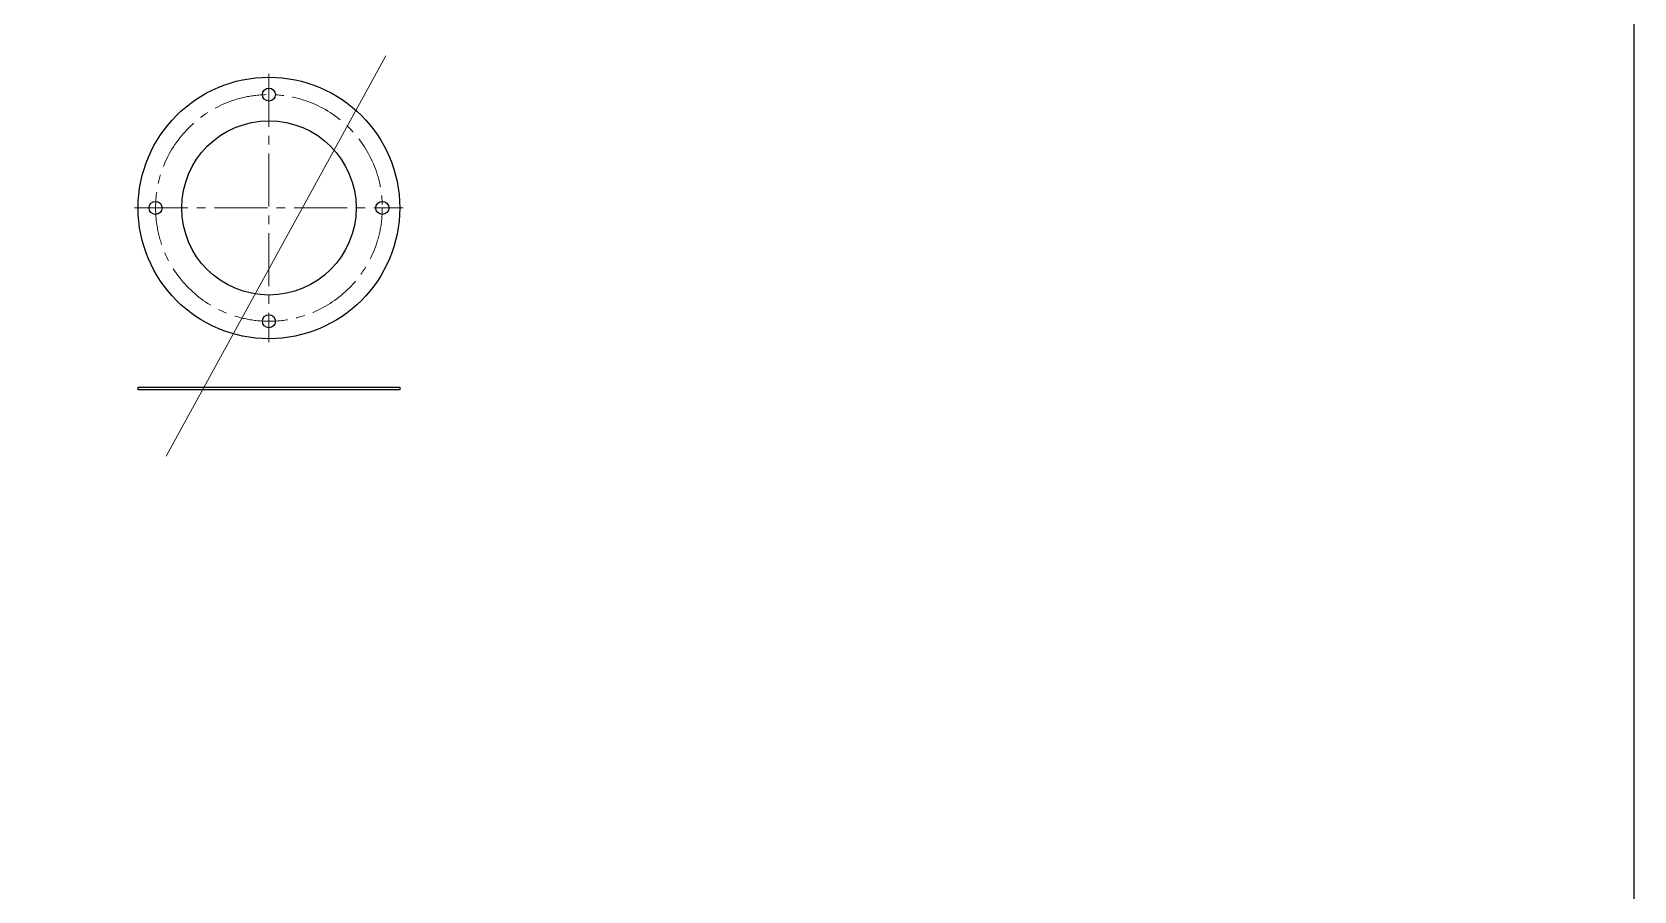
# Model space of a CAD drawing. Header units: millimetres. Extents: x 0 to 49006, y -7876 to 6995.
# Drawn here: x 14987 to 16824, y -3919 to -2934 of the extents above; entities that cross this region are included whole.
import ezdxf

# ---------------------------------------------------------------- set-up
doc = ezdxf.new("R2010")
doc.units = ezdxf.units.MM
doc.header["$LTSCALE"] = 3.2
doc.linetypes.add('CENTER2', pattern=[28.575, 19.05, -3.175, 3.175, -3.175])
doc.layers.add('05_CENTER', color=4, linetype='CENTER2', lineweight=13)
doc.layers.add('08_DIM', color=3, linetype='Continuous', lineweight=13)

msp = doc.modelspace()

# ---------------------------------------------------------------- linework, layer by layer
at = {"color": 3}
for points in [[(9237.241, -627.828), (16824.146, -627.828), (16824.146, -7876.008), (9237.241, -7876.008)], [(15108.803, -3341.43), (15408.803, -3341.43), (15408.803, -3344.43), (15108.803, -3344.43)]]:
    msp.add_lwpolyline(points, close=True, dxfattribs=at)
for centre, radius in [((15258.803, -3135.651), 150), ((15258.803, -3005.651), 7.5), ((15258.803, -3135.651), 100), ((15128.803, -3135.651), 7.5), ((15388.803, -3135.651), 7.5), ((15258.803, -3265.651), 7.5)]:
    msp.add_circle(centre, radius, dxfattribs=at)
at = {"layer": '05_CENTER'}
for p, q in [((15258.803, -2981.651), (15258.803, -3289.651)), ((15104.803, -3135.651), (15412.803, -3135.651))]:
    msp.add_line(p, q, dxfattribs=at)
msp.add_circle((15258.803, -3135.651), 130, dxfattribs=at)
at = {"layer": '08_DIM', "color": 3}
msp.add_line((15392.794, -2961.237), (15140.748, -3420.573), dxfattribs=at)

doc.saveas('drawing.dxf')
